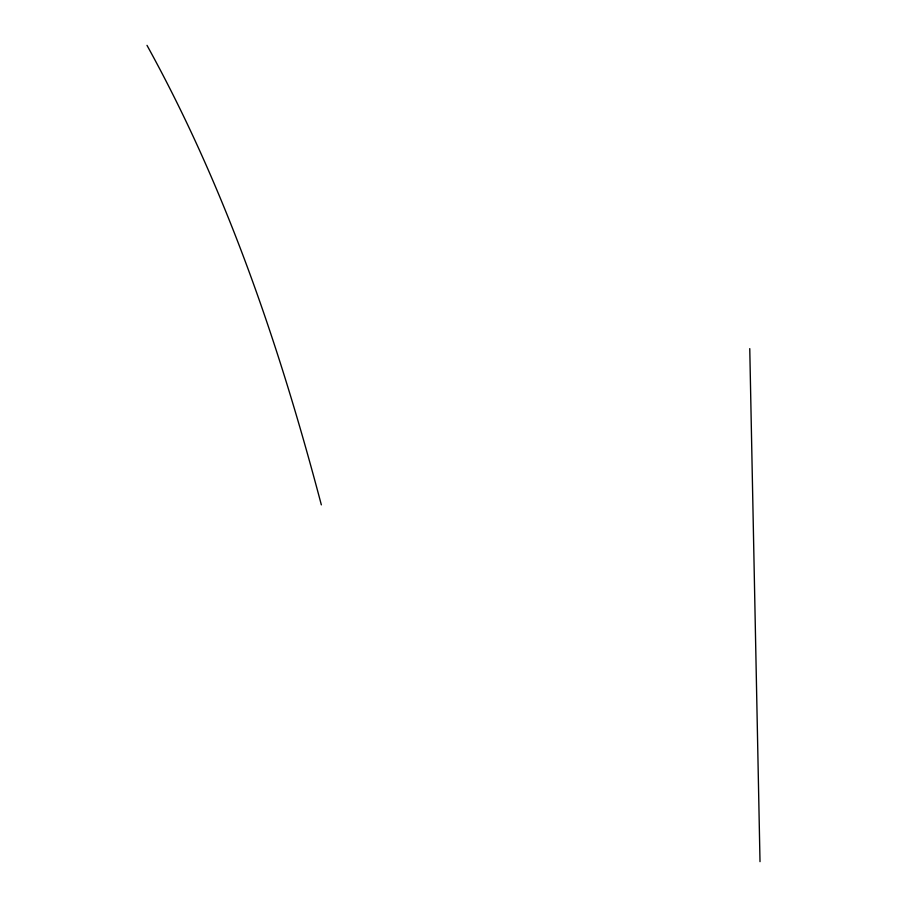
<?xml version="1.0" encoding="UTF-8"?>
<svg xmlns="http://www.w3.org/2000/svg" width="907" height="907" viewBox="0 0 907 907"><rect width="100%" height="100%" fill="white"/><g stroke="black" fill="none" stroke-linecap="round" stroke-linejoin="round"><path stroke-width="1.36" d="M146.991 45.35C226.501 189.336 279.537 346.27 321.339 504.859M749.76 348.617L760.009 861.65"/></g></svg>
